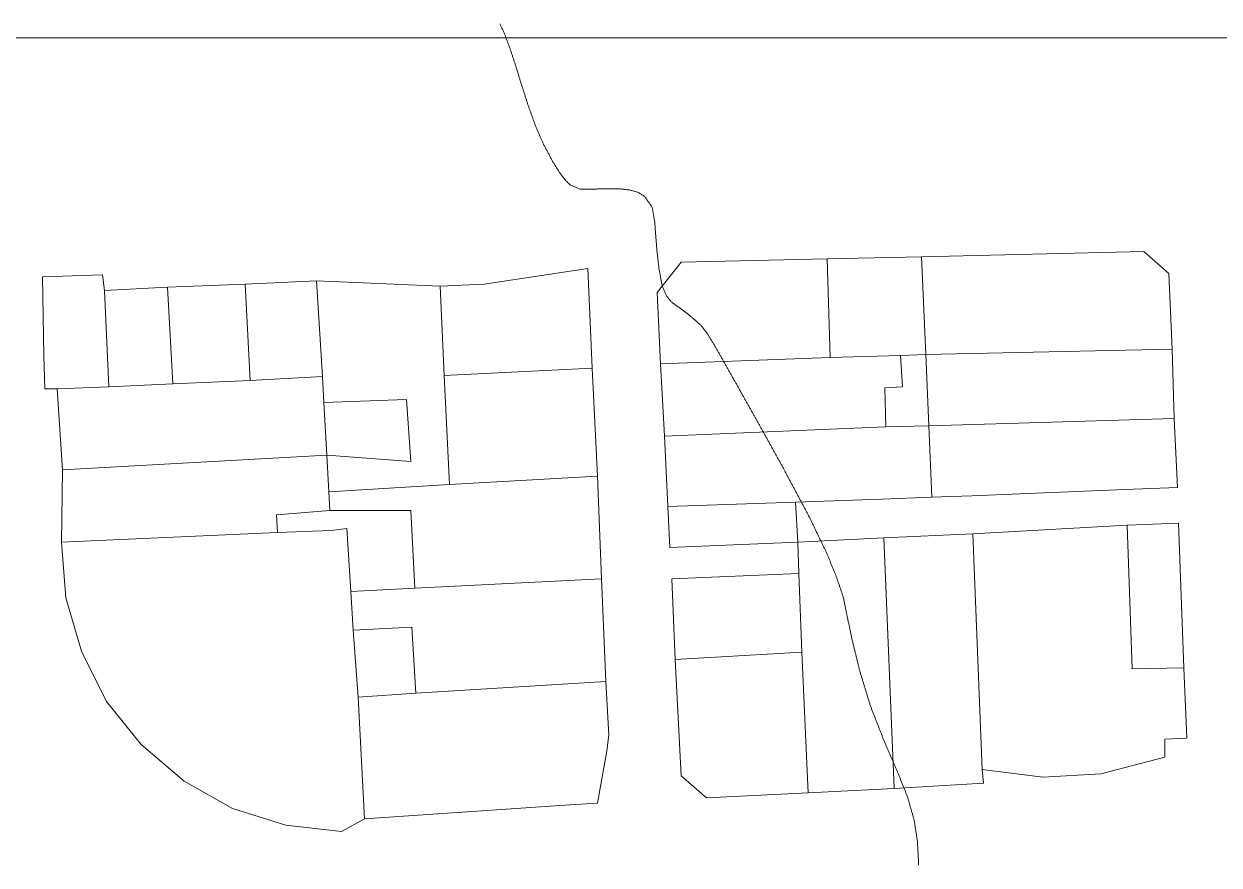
# Model space of a CAD drawing. Header units: kilometres. Extents: x 1172066 to 1174183, y 1051619 to 1053209.
# Drawn here: x 1172770.6 to 1172913.1, y 1052629.4 to 1052729.6 of the extents above; entities that cross this region are included whole.
import ezdxf

# ---------------------------------------------------------------- set-up
doc = ezdxf.new("R2010")
doc.units = ezdxf.units.KM
doc.header["$MEASUREMENT"] = 0
doc.layers.add('calles', color=7, linetype='Continuous', lineweight=5)
doc.layers.add('edificios', color=44, linetype='Continuous', lineweight=5)
doc.layers.add('terreno', color=7, linetype='Continuous')

msp = doc.modelspace()

# ---------------------------------------------------------------- linework, layer by layer
at = {"layer": 'calles', "elevation": 50}
msp.add_lwpolyline([(1173516, 1052038.02838), (1172689.77283, 1052038.02838), (1172689.77283, 1052727.99721), (1173516, 1052727.99721)], close=True, dxfattribs=at)
at = {"layer": 'edificios', "elevation": 50}
for points in [[(1172866.75, 1052689.875), (1172846.5, 1052689.125), (1172846.125, 1052697.625), (1172849, 1052701.25001), (1172866.375, 1052701.625), (1172866.75, 1052689.875)], [(1172866.375, 1052701.625), (1172877.625, 1052701.875), (1172878.125, 1052690.25001), (1172875.125, 1052690.125), (1172866.75, 1052689.875), (1172866.375, 1052701.625)], [(1172877.625, 1052701.875), (1172904.125, 1052702.50001), (1172907.125, 1052699.875), (1172907.5, 1052690.875), (1172878.125, 1052690.25001), (1172877.625, 1052701.875)], [(1172820.25, 1052698.375), (1172825.5, 1052698.625), (1172837.875, 1052700.50001), (1172838.375, 1052688.625), (1172820.75, 1052687.75001), (1172820.25, 1052698.375)], [(1172780.25, 1052697.875), (1172780.75, 1052686.375), (1172774.625, 1052686.125), (1172773.125, 1052686.125), (1172773, 1052690.125), (1172772.875, 1052699.50001), (1172780, 1052699.75001), (1172780.25, 1052697.875)], [(1172797, 1052698.625), (1172805.5, 1052699.00001), (1172806.25, 1052687.625), (1172797.625, 1052687.125), (1172797, 1052698.625)], [(1172805.5, 1052699.00001), (1172820.25, 1052698.375), (1172820.75, 1052687.75001), (1172821.375, 1052674.75001), (1172807, 1052673.875), (1172806.75, 1052678.25001), (1172816.75, 1052677.50001), (1172816.25, 1052684.875), (1172806.375, 1052684.50001), (1172806.25, 1052687.625), (1172805.5, 1052699.00001)], [(1172780.25, 1052697.875), (1172787.75, 1052698.25001), (1172788.375, 1052686.75001), (1172780.75, 1052686.375), (1172780.25, 1052697.875)], [(1172787.75, 1052698.25001), (1172797, 1052698.625), (1172797.625, 1052687.125), (1172788.375, 1052686.75001), (1172787.75, 1052698.25001)], [(1172875.125, 1052690.125), (1172875.375, 1052686.375), (1172873.25, 1052686.25001), (1172873.375, 1052681.625), (1172847, 1052680.50001), (1172846.5, 1052689.125), (1172866.75, 1052689.875), (1172875.125, 1052690.125)], [(1172878.125, 1052690.25001), (1172878.5, 1052681.75001), (1172873.375, 1052681.625), (1172873.25, 1052686.25001), (1172875.375, 1052686.375), (1172875.125, 1052690.125), (1172878.125, 1052690.25001)], [(1172907.5, 1052690.875), (1172907.75, 1052682.625), (1172878.5, 1052681.75001), (1172878.125, 1052690.25001), (1172907.5, 1052690.875)], [(1172806.25, 1052687.625), (1172806.375, 1052684.50001), (1172806.75, 1052678.25001), (1172775.25, 1052676.50001), (1172774.625, 1052686.125), (1172780.75, 1052686.375), (1172788.375, 1052686.75001), (1172797.625, 1052687.125), (1172806.25, 1052687.625)], [(1172838.375, 1052688.625), (1172839, 1052675.75001), (1172821.375, 1052674.75001), (1172820.75, 1052687.75001), (1172838.375, 1052688.625)], [(1172806.375, 1052684.50001), (1172816.25, 1052684.875), (1172816.75, 1052677.50001), (1172806.75, 1052678.25001), (1172806.375, 1052684.50001)], [(1172878.5, 1052681.75001), (1172878.875, 1052673.25001), (1172872.875, 1052673.00001), (1172862.625, 1052672.625), (1172847.375, 1052672.125), (1172847, 1052680.50001), (1172873.375, 1052681.625), (1172878.5, 1052681.75001)], [(1172907.75, 1052682.625), (1172908.125, 1052674.375), (1172901.875, 1052674.125), (1172883.625, 1052673.375), (1172878.875, 1052673.25001), (1172878.5, 1052681.75001), (1172907.75, 1052682.625)], [(1172806.75, 1052678.25001), (1172807, 1052673.875), (1172807.125, 1052671.625), (1172800.75, 1052671.125), (1172800.875, 1052669.00001), (1172775.125, 1052667.875), (1172775.25, 1052676.50001), (1172806.75, 1052678.25001)], [(1172839, 1052675.75001), (1172839.5, 1052663.50001), (1172817.25, 1052662.375), (1172816.75, 1052671.625), (1172807.125, 1052671.625), (1172807, 1052673.875), (1172821.375, 1052674.75001), (1172839, 1052675.75001)], [(1172807.125, 1052671.625), (1172816.75, 1052671.625), (1172817.25, 1052662.375), (1172809.625, 1052662.00001), (1172809.125, 1052669.50001), (1172807.25, 1052669.25001), (1172800.875, 1052669.00001), (1172800.75, 1052671.125), (1172807.125, 1052671.625)], [(1172862.625, 1052672.625), (1172862.875, 1052667.875), (1172847.625, 1052667.25001), (1172847.375, 1052672.125), (1172862.625, 1052672.625)], [(1172800.875, 1052669.00001), (1172807.25, 1052669.25001), (1172809.125, 1052669.50001), (1172809.625, 1052662.00001), (1172809.875, 1052657.375), (1172810.5, 1052649.375), (1172811.25, 1052634.875), (1172808.5, 1052633.375), (1172801.875, 1052634.125), (1172795.5, 1052636.125), (1172789.75, 1052639.375), (1172784.625, 1052643.75001), (1172780.5, 1052648.875), (1172777.5, 1052654.875), (1172775.625, 1052661.25001), (1172775.125, 1052667.875), (1172800.875, 1052669.00001)], [(1172873.125, 1052668.375), (1172883.75, 1052668.875), (1172884.875, 1052640.75001), (1172885, 1052639.125), (1172874.375, 1052638.50001), (1172873.125, 1052668.375)], [(1172883.75, 1052668.875), (1172902.125, 1052669.875), (1172902.75, 1052652.75001), (1172908.875, 1052652.875), (1172909.25, 1052644.50001), (1172906.625, 1052644.375), (1172906.625, 1052642.25001), (1172899, 1052640.25001), (1172892.125, 1052639.875), (1172884.875, 1052640.75001), (1172883.75, 1052668.875)], [(1172902.125, 1052669.875), (1172908.25, 1052670.125), (1172908.875, 1052652.875), (1172902.75, 1052652.75001), (1172902.125, 1052669.875)], [(1172862.875, 1052667.875), (1172873.125, 1052668.375), (1172874.375, 1052638.50001), (1172864.125, 1052638.00001), (1172863.375, 1052654.75001), (1172863, 1052664.125), (1172862.875, 1052667.875)], [(1172839.5, 1052663.50001), (1172840, 1052651.25001), (1172817.375, 1052649.875), (1172816.875, 1052657.75001), (1172809.875, 1052657.375), (1172809.625, 1052662.00001), (1172817.25, 1052662.375), (1172839.5, 1052663.50001)], [(1172863.375, 1052654.75001), (1172848.25, 1052653.875), (1172847.875, 1052663.50001), (1172863, 1052664.125), (1172863.375, 1052654.75001)], [(1172817.375, 1052649.875), (1172810.5, 1052649.375), (1172809.875, 1052657.375), (1172816.875, 1052657.75001), (1172817.375, 1052649.875)], [(1172863.375, 1052654.75001), (1172864.125, 1052638.00001), (1172852, 1052637.375), (1172849, 1052640.00001), (1172848.25, 1052653.875), (1172863.375, 1052654.75001)], [(1172840, 1052651.25001), (1172840.375, 1052644.875), (1172840.125, 1052643.00001), (1172839, 1052636.75001), (1172835.125, 1052636.50001), (1172811.25, 1052634.875), (1172810.5, 1052649.375), (1172817.375, 1052649.875), (1172840, 1052651.25001)]]:
    msp.add_lwpolyline(points, dxfattribs=at)
at = {"layer": 'terreno', "lineweight": 0, "ltscale": 2090, "elevation": 10}
msp.add_lwpolyline([(1172877.27101, 1052629.35326), (1172877.27033, 1052629.45327), (1172877.26965, 1052629.55327), (1172877.26896, 1052629.65328), (1172877.26828, 1052629.75328), (1172877.26759, 1052629.85328), (1172877.26578, 1052629.95327), (1172877.26001, 1052630.05312), (1172877.25423, 1052630.15295), (1172877.24845, 1052630.25279), (1172877.24269, 1052630.35262), (1172877.23691, 1052630.45246), (1172877.23113, 1052630.55231), (1172877.22536, 1052630.65214), (1172877.21958, 1052630.75198), (1172877.2138, 1052630.85181), (1172877.20804, 1052630.95166), (1172877.20226, 1052631.0515), (1172877.19648, 1052631.15133), (1172877.19071, 1052631.25117), (1172877.18493, 1052631.35102), (1172877.17915, 1052631.45085), (1172877.17338, 1052631.55069), (1172877.1676, 1052631.65052), (1172877.16182, 1052631.75037), (1172877.15606, 1052631.8502), (1172877.15028, 1052631.95004), (1172877.1445, 1052632.04987), (1172877.13873, 1052632.14972), (1172877.13231, 1052632.24951), (1172877.11711, 1052632.34836), (1172877.1019, 1052632.44721), (1172877.0867, 1052632.54604), (1172877.07149, 1052632.64489), (1172877.05629, 1052632.74373), (1172877.04108, 1052632.84256), (1172877.02588, 1052632.94141), (1172877.01066, 1052633.04026), (1172876.99545, 1052633.13911), (1172876.98025, 1052633.23794), (1172876.96504, 1052633.33678), (1172876.94984, 1052633.43563), (1172876.93463, 1052633.53446), (1172876.91942, 1052633.63331), (1172876.90421, 1052633.73216), (1172876.889, 1052633.83099), (1172876.87379, 1052633.92984), (1172876.85859, 1052634.02868), (1172876.84338, 1052634.12752), (1172876.82818, 1052634.22636), (1172876.81297, 1052634.32521), (1172876.79777, 1052634.42404), (1172876.78255, 1052634.52289), (1172876.76734, 1052634.62174), (1172876.75214, 1052634.72058), (1172876.72586, 1052634.81707), (1172876.69853, 1052634.91327), (1172876.67121, 1052635.00946), (1172876.64388, 1052635.10567), (1172876.61656, 1052635.20187), (1172876.58923, 1052635.29806), (1172876.56191, 1052635.39427), (1172876.5346, 1052635.49047), (1172876.50727, 1052635.58666), (1172876.47995, 1052635.68286), (1172876.45262, 1052635.77907), (1172876.42529, 1052635.87527), (1172876.39797, 1052635.97146), (1172876.37064, 1052636.06767), (1172876.34332, 1052636.16387), (1172876.31599, 1052636.26006), (1172876.28867, 1052636.35627), (1172876.26134, 1052636.45247), (1172876.23402, 1052636.54866), (1172876.20669, 1052636.64487), (1172876.17937, 1052636.74107), (1172876.15204, 1052636.83726), (1172876.12472, 1052636.93346), (1172876.09739, 1052637.02967), (1172876.07007, 1052637.12586), (1172876.04274, 1052637.22206), (1172876.01542, 1052637.31827), (1172875.98809, 1052637.41447), (1172875.96077, 1052637.51066), (1172875.92562, 1052637.60429), (1172875.88832, 1052637.69708), (1172875.85102, 1052637.78986), (1172875.81372, 1052637.88267), (1172875.77643, 1052637.97545), (1172875.73912, 1052638.06824), (1172875.70183, 1052638.16103), (1172875.66452, 1052638.25381), (1172875.62723, 1052638.3466), (1172875.58993, 1052638.43939), (1172875.55264, 1052638.53219), (1172875.51533, 1052638.62498), (1172875.47804, 1052638.71777), (1172875.44073, 1052638.81055), (1172875.40344, 1052638.90334), (1172875.36614, 1052638.99613), (1172875.32885, 1052639.08893), (1172875.29154, 1052639.18172), (1172875.25425, 1052639.27451), (1172875.21694, 1052639.36729), (1172875.17965, 1052639.46008), (1172875.14235, 1052639.55287), (1172875.10505, 1052639.64566), (1172875.06775, 1052639.73844), (1172875.03046, 1052639.83125), (1172874.99315, 1052639.92403), (1172874.95586, 1052640.01682), (1172874.91855, 1052640.10961), (1172874.88126, 1052640.20239), (1172874.84396, 1052640.29518), (1172874.80667, 1052640.38797), (1172874.76936, 1052640.48077), (1172874.73207, 1052640.57356), (1172874.69476, 1052640.66635), (1172874.65747, 1052640.75913), (1172874.61772, 1052640.85089), (1172874.57792, 1052640.94264), (1172874.5381, 1052641.03438), (1172874.4983, 1052641.12613), (1172874.4585, 1052641.21787), (1172874.41869, 1052641.30961), (1172874.37889, 1052641.40136), (1172874.33909, 1052641.4931), (1172874.29929, 1052641.58485), (1172874.25947, 1052641.67658), (1172874.21967, 1052641.76832), (1172874.17987, 1052641.86006), (1172874.14007, 1052641.95181), (1172874.10026, 1052642.04355), (1172874.06046, 1052642.1353), (1172874.02066, 1052642.22704), (1172873.98084, 1052642.31879), (1172873.94104, 1052642.41052), (1172873.90124, 1052642.50226), (1172873.86144, 1052642.594), (1172873.82163, 1052642.68575), (1172873.78183, 1052642.77749), (1172873.74203, 1052642.86924), (1172873.70221, 1052642.96098), (1172873.66241, 1052643.05273), (1172873.62261, 1052643.14447), (1172873.58281, 1052643.23621), (1172873.543, 1052643.32794), (1172873.5032, 1052643.41969), (1172873.4634, 1052643.51143), (1172873.42358, 1052643.60318), (1172873.38378, 1052643.69492), (1172873.34398, 1052643.78666), (1172873.30418, 1052643.87841), (1172873.26437, 1052643.97015), (1172873.22457, 1052644.0619), (1172873.18477, 1052644.15363), (1172873.14497, 1052644.24537), (1172873.10516, 1052644.33712), (1172873.06704, 1052644.42957), (1172873.03067, 1052644.52273), (1172872.99431, 1052644.61589), (1172872.95795, 1052644.70906), (1172872.92159, 1052644.80221), (1172872.88522, 1052644.89537), (1172872.84886, 1052644.98854), (1172872.81251, 1052645.08169), (1172872.77615, 1052645.17486), (1172872.73978, 1052645.26802), (1172872.70342, 1052645.36117), (1172872.66706, 1052645.45434), (1172872.6307, 1052645.5475), (1172872.59433, 1052645.64065), (1172872.55797, 1052645.73382), (1172872.52161, 1052645.82698), (1172872.48524, 1052645.92015), (1172872.44888, 1052646.0133), (1172872.41253, 1052646.10646), (1172872.37617, 1052646.19963), (1172872.33981, 1052646.29278), (1172872.30344, 1052646.38595), (1172872.26708, 1052646.47911), (1172872.23072, 1052646.57226), (1172872.19435, 1052646.66543), (1172872.15799, 1052646.75859), (1172872.12163, 1052646.85174), (1172872.08526, 1052646.94491), (1172872.0489, 1052647.03807), (1172872.01255, 1052647.13123), (1172871.97619, 1052647.22439), (1172871.93983, 1052647.31754), (1172871.90346, 1052647.41071), (1172871.8671, 1052647.50387), (1172871.83074, 1052647.59704), (1172871.79437, 1052647.69019), (1172871.75801, 1052647.78335), (1172871.72165, 1052647.87652), (1172871.68528, 1052647.96967), (1172871.64894, 1052648.06283), (1172871.61257, 1052648.156), (1172871.57621, 1052648.24915), (1172871.54056, 1052648.34259), (1172871.51137, 1052648.43825), (1172871.48219, 1052648.5339), (1172871.45302, 1052648.62955), (1172871.42384, 1052648.72521), (1172871.39466, 1052648.82086), (1172871.36549, 1052648.91652), (1172871.33631, 1052649.01217), (1172871.30713, 1052649.10782), (1172871.27796, 1052649.20348), (1172871.24878, 1052649.29913), (1172871.21959, 1052649.39479), (1172871.19043, 1052649.49044), (1172871.16124, 1052649.5861), (1172871.13206, 1052649.68175), (1172871.10289, 1052649.7774), (1172871.07371, 1052649.87306), (1172871.04454, 1052649.96872), (1172871.01536, 1052650.06436), (1172870.98618, 1052650.16002), (1172870.95701, 1052650.25568), (1172870.92783, 1052650.35132), (1172870.89864, 1052650.44698), (1172870.86948, 1052650.54264), (1172870.84029, 1052650.6383), (1172870.81111, 1052650.73394), (1172870.78194, 1052650.8296), (1172870.75276, 1052650.92526), (1172870.72358, 1052651.02092), (1172870.69441, 1052651.11656), (1172870.66523, 1052651.21222), (1172870.63605, 1052651.30788), (1172870.60688, 1052651.40352), (1172870.5777, 1052651.49918), (1172870.54851, 1052651.59484), (1172870.51934, 1052651.6905), (1172870.49016, 1052651.78614), (1172870.46098, 1052651.8818), (1172870.43181, 1052651.97746), (1172870.40263, 1052652.0731), (1172870.37345, 1052652.16876), (1172870.34428, 1052652.26442), (1172870.3151, 1052652.36008), (1172870.28599, 1052652.45575), (1172870.26216, 1052652.55287), (1172870.23833, 1052652.64999), (1172870.2145, 1052652.74711), (1172870.19066, 1052652.84425), (1172870.16683, 1052652.94137), (1172870.143, 1052653.03849), (1172870.11918, 1052653.13561), (1172870.09533, 1052653.23274), (1172870.07151, 1052653.32987), (1172870.04768, 1052653.42699), (1172870.02385, 1052653.52412), (1172870.00001, 1052653.62124), (1172869.97618, 1052653.71836), (1172869.95235, 1052653.81549), (1172869.92852, 1052653.91262), (1172869.9047, 1052654.00974), (1172869.88085, 1052654.10686), (1172869.85703, 1052654.20398), (1172869.8332, 1052654.30112), (1172869.80937, 1052654.39824), (1172869.78553, 1052654.49536), (1172869.7617, 1052654.59248), (1172869.73787, 1052654.6896), (1172869.71404, 1052654.78674), (1172869.69022, 1052654.88386), (1172869.66637, 1052654.98098), (1172869.64255, 1052655.0781), (1172869.61872, 1052655.17522), (1172869.59489, 1052655.27236), (1172869.57105, 1052655.36948), (1172869.54722, 1052655.4666), (1172869.52339, 1052655.56372), (1172869.49956, 1052655.66085), (1172869.47572, 1052655.75798), (1172869.45189, 1052655.8551), (1172869.42807, 1052655.95223), (1172869.40424, 1052656.04935), (1172869.38041, 1052656.14647), (1172869.35657, 1052656.2436), (1172869.33577, 1052656.34142), (1172869.31524, 1052656.43929), (1172869.29469, 1052656.53716), (1172869.27416, 1052656.63504), (1172869.25363, 1052656.73292), (1172869.23309, 1052656.83078), (1172869.21256, 1052656.92866), (1172869.19203, 1052657.02654), (1172869.17148, 1052657.12442), (1172869.15095, 1052657.22228), (1172869.13041, 1052657.32016), (1172869.10988, 1052657.41803), (1172869.08935, 1052657.51591), (1172869.0688, 1052657.61378), (1172869.04827, 1052657.71165), (1172869.02773, 1052657.80953), (1172869.0072, 1052657.90741), (1172868.98667, 1052658.00527), (1172868.96613, 1052658.10315), (1172868.94559, 1052658.20103), (1172868.92505, 1052658.29891), (1172868.90452, 1052658.39677), (1172868.88399, 1052658.49465), (1172868.86345, 1052658.59252), (1172868.84291, 1052658.6904), (1172868.82237, 1052658.78826), (1172868.80184, 1052658.88614), (1172868.78131, 1052658.98402), (1172868.76077, 1052659.0819), (1172868.74023, 1052659.17976), (1172868.71969, 1052659.27764), (1172868.69916, 1052659.37552), (1172868.67863, 1052659.47339), (1172868.65809, 1052659.57126), (1172868.63756, 1052659.66914), (1172868.61701, 1052659.76701), (1172868.59648, 1052659.86489), (1172868.57595, 1052659.96275), (1172868.55541, 1052660.06063), (1172868.53488, 1052660.15851), (1172868.51433, 1052660.25639), (1172868.4938, 1052660.35425), (1172868.47327, 1052660.45213), (1172868.45273, 1052660.55001), (1172868.4322, 1052660.64788), (1172868.41167, 1052660.74575), (1172868.39112, 1052660.84363), (1172868.37058, 1052660.9415), (1172868.35005, 1052661.03938), (1172868.32952, 1052661.13724), (1172868.30899, 1052661.23512), (1172868.28844, 1052661.333), (1172868.27884, 1052661.37875), (1172868.24752, 1052661.47373), (1172868.21621, 1052661.5687), (1172868.18489, 1052661.66368), (1172868.15358, 1052661.75866), (1172868.12226, 1052661.85364), (1172868.09096, 1052661.9486), (1172868.05965, 1052662.04358), (1172868.02833, 1052662.13856), (1172867.99702, 1052662.23353), (1172867.9657, 1052662.32851), (1172867.93439, 1052662.42349), (1172867.90307, 1052662.51847), (1172867.87002, 1052662.61285), (1172867.83693, 1052662.70722), (1172867.80386, 1052662.8016), (1172867.77078, 1052662.89597), (1172867.73769, 1052662.99035), (1172867.70462, 1052663.08473), (1172867.67153, 1052663.1791), (1172867.63845, 1052663.27348), (1172867.60538, 1052663.36785), (1172867.57229, 1052663.46223), (1172867.53921, 1052663.55661), (1172867.50612, 1052663.65098), (1172867.47305, 1052663.74536), (1172867.43997, 1052663.83974), (1172867.40688, 1052663.93411), (1172867.37381, 1052664.02849), (1172867.33948, 1052664.12241), (1172867.30093, 1052664.21468), (1172867.26236, 1052664.30695), (1172867.22381, 1052664.39923), (1172867.18525, 1052664.4915), (1172867.14669, 1052664.58377), (1172867.10813, 1052664.67606), (1172867.06958, 1052664.76833), (1172867.03101, 1052664.86059), (1172866.99246, 1052664.95288), (1172866.95391, 1052665.04515), (1172866.91534, 1052665.13743), (1172866.87679, 1052665.2297), (1172866.83823, 1052665.32197), (1172866.79967, 1052665.41424), (1172866.76111, 1052665.50652), (1172866.72255, 1052665.59879), (1172866.68399, 1052665.69106), (1172866.64544, 1052665.78334), (1172866.60687, 1052665.87561), (1172866.56832, 1052665.96788), (1172866.52977, 1052666.06016), (1172866.4912, 1052666.15243), (1172866.45265, 1052666.2447), (1172866.41409, 1052666.33698), (1172866.37553, 1052666.42925), (1172866.33697, 1052666.52152), (1172866.29842, 1052666.61379), (1172866.25985, 1052666.70607), (1172866.22126, 1052666.79831), (1172866.17764, 1052666.88832), (1172866.13404, 1052666.97832), (1172866.09045, 1052667.06832), (1172866.04683, 1052667.15832), (1172866.00323, 1052667.24831), (1172865.95962, 1052667.33831), (1172865.91602, 1052667.42831), (1172865.87241, 1052667.51831), (1172865.82881, 1052667.6083), (1172865.78521, 1052667.6983), (1172865.7416, 1052667.7883), (1172865.698, 1052667.8783), (1172865.65439, 1052667.96829), (1172865.61079, 1052668.05829), (1172865.56717, 1052668.14829), (1172865.52358, 1052668.23829), (1172865.47998, 1052668.32829), (1172865.43636, 1052668.41828), (1172865.39277, 1052668.50828), (1172865.34915, 1052668.59828), (1172865.30555, 1052668.68828), (1172865.26194, 1052668.77827), (1172865.21834, 1052668.86829), (1172865.17474, 1052668.95828), (1172865.13113, 1052669.04828), (1172865.08753, 1052669.13828), (1172865.04392, 1052669.22828), (1172865.00032, 1052669.31827), (1172864.95671, 1052669.40827), (1172864.91311, 1052669.49827), (1172864.86951, 1052669.58827), (1172864.82589, 1052669.67826), (1172864.7823, 1052669.76826), (1172864.73868, 1052669.85826), (1172864.69508, 1052669.94826), (1172864.65149, 1052670.03825), (1172864.60787, 1052670.12825), (1172864.56427, 1052670.21825), (1172864.52066, 1052670.30825), (1172864.47706, 1052670.39824), (1172864.43345, 1052670.48824), (1172864.38985, 1052670.57824), (1172864.34625, 1052670.66824), (1172864.30264, 1052670.75823), (1172864.25904, 1052670.84825), (1172864.21543, 1052670.93824), (1172864.16936, 1052671.027), (1172864.12234, 1052671.11526), (1172864.07532, 1052671.20353), (1172864.0283, 1052671.29178), (1172863.98128, 1052671.38005), (1172863.93426, 1052671.46832), (1172863.88725, 1052671.55657), (1172863.84023, 1052671.64484), (1172863.79321, 1052671.7331), (1172863.74619, 1052671.82136), (1172863.69917, 1052671.90962), (1172863.65215, 1052671.99789), (1172863.60513, 1052672.08615), (1172863.55812, 1052672.17441), (1172863.5111, 1052672.26268), (1172863.46408, 1052672.35095), (1172863.41706, 1052672.4392), (1172863.37004, 1052672.52747), (1172863.32302, 1052672.61573), (1172863.276, 1052672.70399), (1172863.22898, 1052672.79225), (1172863.18197, 1052672.88052), (1172863.13495, 1052672.96877), (1172863.08793, 1052673.05704), (1172863.04091, 1052673.14531), (1172862.99389, 1052673.23356), (1172862.94687, 1052673.32183), (1172862.89985, 1052673.4101), (1172862.85283, 1052673.49835), (1172862.80581, 1052673.58662), (1172862.75879, 1052673.67488), (1172862.71177, 1052673.76314), (1172862.66475, 1052673.8514), (1172862.61773, 1052673.93967), (1172862.57071, 1052674.02792), (1172862.52369, 1052674.11619), (1172862.47669, 1052674.20446), (1172862.42967, 1052674.29271), (1172862.38265, 1052674.38098), (1172862.33563, 1052674.46925), (1172862.28861, 1052674.5575), (1172862.24159, 1052674.64577), (1172862.19457, 1052674.73403), (1172862.14755, 1052674.82229), (1172862.10053, 1052674.91055), (1172862.05351, 1052674.99882), (1172862.00649, 1052675.08707), (1172861.95947, 1052675.17534), (1172861.91245, 1052675.26361), (1172861.86543, 1052675.35187), (1172861.81841, 1052675.44013), (1172861.77139, 1052675.5284), (1172861.72437, 1052675.61666), (1172861.67735, 1052675.70492), (1172861.63033, 1052675.79318), (1172861.58331, 1052675.88145), (1172861.53629, 1052675.9697), (1172861.48927, 1052676.05797), (1172861.44227, 1052676.14624), (1172861.39525, 1052676.23449), (1172861.34823, 1052676.32276), (1172861.30121, 1052676.41102), (1172861.25419, 1052676.49928), (1172861.20717, 1052676.58754), (1172861.15992, 1052676.67568), (1172861.11142, 1052676.76314), (1172861.06294, 1052676.85062), (1172861.01445, 1052676.93808), (1172860.96597, 1052677.02554), (1172860.91747, 1052677.113), (1172860.86899, 1052677.20048), (1172860.82051, 1052677.28794), (1172860.77202, 1052677.3754), (1172860.72352, 1052677.46286), (1172860.67504, 1052677.55032), (1172860.62656, 1052677.6378), (1172860.57807, 1052677.72526), (1172860.52958, 1052677.81272), (1172860.48109, 1052677.90018), (1172860.43261, 1052677.98766), (1172860.38413, 1052678.07512), (1172860.33563, 1052678.16258), (1172860.28714, 1052678.25004), (1172860.23866, 1052678.3375), (1172860.19016, 1052678.42498), (1172860.14168, 1052678.51244), (1172860.0932, 1052678.5999), (1172860.04471, 1052678.68736), (1172859.99621, 1052678.77484), (1172859.94773, 1052678.8623), (1172859.89925, 1052678.94976), (1172859.85076, 1052679.03722), (1172859.80227, 1052679.1247), (1172859.75378, 1052679.21216), (1172859.7053, 1052679.29962), (1172859.65682, 1052679.38708), (1172859.60832, 1052679.47455), (1172859.55983, 1052679.56202), (1172859.51135, 1052679.64948), (1172859.46287, 1052679.73694), (1172859.41437, 1052679.82441), (1172859.36589, 1052679.91188), (1172859.3174, 1052679.99934), (1172859.26892, 1052680.0868), (1172859.22042, 1052680.17427), (1172859.17194, 1052680.26173), (1172859.12345, 1052680.3492), (1172859.07497, 1052680.43666), (1172859.02647, 1052680.52412), (1172858.97799, 1052680.61159), (1172858.92951, 1052680.69906), (1172858.88101, 1052680.78652), (1172858.83252, 1052680.87398), (1172858.78404, 1052680.96145), (1172858.73556, 1052681.04891), (1172858.68706, 1052681.13638), (1172858.63858, 1052681.22384), (1172858.59009, 1052681.31131), (1172858.54161, 1052681.39877), (1172858.49311, 1052681.48624), (1172858.44463, 1052681.5737), (1172858.39614, 1052681.66117), (1172858.34766, 1052681.74863), (1172858.29916, 1052681.83609), (1172858.25068, 1052681.92356), (1172858.2022, 1052682.01103), (1172858.15371, 1052682.09849), (1172858.10522, 1052682.18595), (1172858.05673, 1052682.27342), (1172858.00825, 1052682.36089), (1172857.95976, 1052682.44835), (1172857.91127, 1052682.53581), (1172857.86278, 1052682.62327), (1172857.8143, 1052682.71075), (1172857.76577, 1052682.79819), (1172857.71674, 1052682.88535), (1172857.6677, 1052682.9725), (1172857.61867, 1052683.05967), (1172857.56964, 1052683.14682), (1172857.52062, 1052683.23399), (1172857.47158, 1052683.32114), (1172857.42255, 1052683.40831), (1172857.37351, 1052683.49547), (1172857.32448, 1052683.58263), (1172857.27545, 1052683.66979), (1172857.22641, 1052683.75694), (1172857.17738, 1052683.84411), (1172857.12834, 1052683.93126), (1172857.07931, 1052684.01843), (1172857.03029, 1052684.10559), (1172856.98126, 1052684.19275), (1172856.93222, 1052684.27991), (1172856.88319, 1052684.36706), (1172856.83415, 1052684.45423), (1172856.78512, 1052684.54138), (1172856.73609, 1052684.62855), (1172856.68705, 1052684.71571), (1172856.63802, 1052684.80287), (1172856.589, 1052684.89003), (1172856.53996, 1052684.97718), (1172856.49093, 1052685.06435), (1172856.44189, 1052685.1515), (1172856.39286, 1052685.23867), (1172856.34383, 1052685.32582), (1172856.29479, 1052685.41299), (1172856.24576, 1052685.50015), (1172856.19672, 1052685.58731), (1172856.1477, 1052685.67447), (1172856.09867, 1052685.76162), (1172856.04964, 1052685.84879), (1172856.0006, 1052685.93594), (1172855.95157, 1052686.02311), (1172855.90253, 1052686.11027), (1172855.8535, 1052686.19743), (1172855.80447, 1052686.28459), (1172855.75543, 1052686.37176), (1172855.70641, 1052686.45891), (1172855.65738, 1052686.54606), (1172855.60834, 1052686.63323), (1172855.55931, 1052686.72039), (1172855.51028, 1052686.80755), (1172855.46124, 1052686.89471), (1172855.41221, 1052686.98188), (1172855.36317, 1052687.06903), (1172855.31414, 1052687.15618), (1172855.2651, 1052687.24335), (1172855.21608, 1052687.33051), (1172855.16705, 1052687.41767), (1172855.11802, 1052687.50483), (1172855.06898, 1052687.592), (1172855.01995, 1052687.67915), (1172854.97091, 1052687.76632), (1172854.92188, 1052687.85347), (1172854.87285, 1052687.94062), (1172854.8237, 1052688.02772), (1172854.7745, 1052688.11479), (1172854.72529, 1052688.20185), (1172854.6761, 1052688.28892), (1172854.62689, 1052688.37598), (1172854.57768, 1052688.46305), (1172854.52849, 1052688.55011), (1172854.47928, 1052688.63718), (1172854.43009, 1052688.72425), (1172854.38088, 1052688.81131), (1172854.33169, 1052688.89836), (1172854.28248, 1052688.98543), (1172854.23327, 1052689.07249), (1172854.18408, 1052689.15956), (1172854.13487, 1052689.24663), (1172854.08568, 1052689.33369), (1172854.03647, 1052689.42076), (1172853.98726, 1052689.50782), (1172853.93807, 1052689.59489), (1172853.88886, 1052689.68195), (1172853.83967, 1052689.76902), (1172853.79046, 1052689.85609), (1172853.74126, 1052689.94314), (1172853.69206, 1052690.0302), (1172853.64285, 1052690.11727), (1172853.59365, 1052690.20433), (1172853.54445, 1052690.2914), (1172853.49525, 1052690.37847), (1172853.44604, 1052690.46553), (1172853.39684, 1052690.5526), (1172853.34764, 1052690.63966), (1172853.29843, 1052690.72673), (1172853.24924, 1052690.81379), (1172853.20003, 1052690.90086), (1172853.15084, 1052690.98793), (1172853.10163, 1052691.07498), (1172853.05241, 1052691.16203), (1172853.00056, 1052691.24756), (1172852.94872, 1052691.33307), (1172852.89687, 1052691.4186), (1172852.84504, 1052691.50411), (1172852.7932, 1052691.58962), (1172852.74135, 1052691.67515), (1172852.68951, 1052691.76067), (1172852.63768, 1052691.84619), (1172852.58583, 1052691.93171), (1172852.53399, 1052692.01722), (1172852.48215, 1052692.10275), (1172852.43031, 1052692.18826), (1172852.37846, 1052692.27379), (1172852.32662, 1052692.3593), (1172852.27479, 1052692.44482), (1172852.22294, 1052692.53034), (1172852.1711, 1052692.61586), (1172852.11925, 1052692.70139), (1172852.06742, 1052692.7869), (1172852.00677, 1052692.86641), (1172851.94409, 1052692.94434), (1172851.8814, 1052693.02226), (1172851.81872, 1052693.10018), (1172851.75603, 1052693.1781), (1172851.69335, 1052693.25603), (1172851.63066, 1052693.33395), (1172851.56798, 1052693.41187), (1172851.5053, 1052693.48979), (1172851.44261, 1052693.5677), (1172851.37993, 1052693.64562), (1172851.31262, 1052693.7196), (1172851.23922, 1052693.78752), (1172851.16581, 1052693.85544), (1172851.09241, 1052693.92335), (1172851.01901, 1052693.99127), (1172850.9456, 1052694.05919), (1172850.8722, 1052694.12711), (1172850.79879, 1052694.19503), (1172850.72539, 1052694.26295), (1172850.65198, 1052694.33087), (1172850.57858, 1052694.39877), (1172850.50517, 1052694.46669), (1172850.42778, 1052694.53003), (1172850.3496, 1052694.59239), (1172850.2714, 1052694.65474), (1172850.19322, 1052694.71709), (1172850.11502, 1052694.77943), (1172850.03684, 1052694.84178), (1172849.95865, 1052694.90414), (1172849.88046, 1052694.96649), (1172849.80227, 1052695.02884), (1172849.72409, 1052695.09119), (1172849.64589, 1052695.15353), (1172849.56771, 1052695.21588), (1172849.48818, 1052695.27652), (1172849.40772, 1052695.33591), (1172849.32725, 1052695.3953), (1172849.24679, 1052695.45467), (1172849.16631, 1052695.51406), (1172849.08585, 1052695.57345), (1172849.00539, 1052695.63282), (1172848.92492, 1052695.69221), (1172848.84446, 1052695.75159), (1172848.76399, 1052695.81097), (1172848.68352, 1052695.87035), (1172848.60305, 1052695.92974), (1172848.52259, 1052695.98911), (1172848.44212, 1052696.0485), (1172848.36166, 1052696.10787), (1172848.28118, 1052696.16726), (1172848.20072, 1052696.22665), (1172848.12026, 1052696.28602), (1172848.03979, 1052696.34541), (1172847.95933, 1052696.4048), (1172847.87886, 1052696.46417), (1172847.80353, 1052696.52996), (1172847.73933, 1052696.60664), (1172847.67515, 1052696.68332), (1172847.61095, 1052696.76), (1172847.54675, 1052696.83668), (1172847.48255, 1052696.91336), (1172847.41836, 1052696.99004), (1172847.35416, 1052697.06672), (1172847.28997, 1052697.1434), (1172847.22578, 1052697.22008), (1172847.17761, 1052697.30773), (1172847.14071, 1052697.40068), (1172847.1038, 1052697.49362), (1172847.0669, 1052697.58657), (1172847.03, 1052697.67951), (1172846.9931, 1052697.77246), (1172846.95618, 1052697.86541), (1172846.91928, 1052697.95836), (1172846.88238, 1052698.05131), (1172846.84547, 1052698.14426), (1172846.80857, 1052698.23719), (1172846.77167, 1052698.33014), (1172846.73476, 1052698.42309), (1172846.7055, 1052698.51872), (1172846.68664, 1052698.61693), (1172846.66777, 1052698.71515), (1172846.64891, 1052698.81335), (1172846.63005, 1052698.91156), (1172846.61118, 1052699.00978), (1172846.59232, 1052699.10798), (1172846.57345, 1052699.20619), (1172846.55459, 1052699.30441), (1172846.53573, 1052699.40261), (1172846.51686, 1052699.50083), (1172846.498, 1052699.59904), (1172846.47914, 1052699.69724), (1172846.46027, 1052699.79546), (1172846.44142, 1052699.89367), (1172846.42256, 1052699.99187), (1172846.40369, 1052700.09009), (1172846.38483, 1052700.1883), (1172846.36597, 1052700.2865), (1172846.34898, 1052700.38506), (1172846.33747, 1052700.48439), (1172846.32597, 1052700.58374), (1172846.31447, 1052700.68308), (1172846.30298, 1052700.78242), (1172846.29148, 1052700.88177), (1172846.27997, 1052700.98111), (1172846.26847, 1052701.08045), (1172846.25698, 1052701.1798), (1172846.24548, 1052701.27914), (1172846.23398, 1052701.37848), (1172846.22248, 1052701.47781), (1172846.21099, 1052701.57716), (1172846.19949, 1052701.6765), (1172846.18798, 1052701.77584), (1172846.17648, 1052701.87519), (1172846.16499, 1052701.97453), (1172846.15349, 1052702.07387), (1172846.14199, 1052702.17322), (1172846.13048, 1052702.27256), (1172846.119, 1052702.3719), (1172846.10749, 1052702.47123), (1172846.0968, 1052702.57067), (1172846.08869, 1052702.67035), (1172846.08055, 1052702.77003), (1172846.07243, 1052702.8697), (1172846.0643, 1052702.96937), (1172846.05618, 1052703.06905), (1172846.04806, 1052703.16873), (1172846.03993, 1052703.26839), (1172846.03181, 1052703.36807), (1172846.02369, 1052703.46775), (1172846.01556, 1052703.56743), (1172846.00744, 1052703.66709), (1172845.99932, 1052703.76677), (1172845.99119, 1052703.86645), (1172845.98307, 1052703.96613), (1172845.97494, 1052704.06579), (1172845.96682, 1052704.16547), (1172845.9587, 1052704.26515), (1172845.95057, 1052704.36481), (1172845.94245, 1052704.46449), (1172845.9345, 1052704.56419), (1172845.92771, 1052704.66396), (1172845.92091, 1052704.76373), (1172845.91411, 1052704.8635), (1172845.90731, 1052704.96327), (1172845.90052, 1052705.06305), (1172845.89372, 1052705.16283), (1172845.88691, 1052705.26261), (1172845.88011, 1052705.36238), (1172845.87331, 1052705.46215), (1172845.86652, 1052705.56192), (1172845.85972, 1052705.66169), (1172845.85292, 1052705.76147), (1172845.84613, 1052705.86125), (1172845.83933, 1052705.96102), (1172845.82616, 1052706.06016), (1172845.80917, 1052706.1587), (1172845.79219, 1052706.25725), (1172845.7752, 1052706.35582), (1172845.75821, 1052706.45436), (1172845.74122, 1052706.55291), (1172845.72422, 1052706.65146), (1172845.70725, 1052706.75002), (1172845.69026, 1052706.84857), (1172845.67327, 1052706.94712), (1172845.65627, 1052707.04568), (1172845.6393, 1052707.14423), (1172845.62231, 1052707.24278), (1172845.60532, 1052707.34132), (1172845.58832, 1052707.43989), (1172845.57133, 1052707.53843), (1172845.55436, 1052707.63698), (1172845.53737, 1052707.73553), (1172845.49078, 1052707.82403), (1172845.43405, 1052707.90638), (1172845.37733, 1052707.98875), (1172845.32059, 1052708.0711), (1172845.26386, 1052708.15346), (1172845.20713, 1052708.23581), (1172845.15039, 1052708.31818), (1172845.09366, 1052708.40053), (1172845.03694, 1052708.48288), (1172844.98019, 1052708.56523), (1172844.92347, 1052708.6476), (1172844.86674, 1052708.72995), (1172844.81, 1052708.8123), (1172844.75327, 1052708.89466), (1172844.69654, 1052708.97702), (1172844.6398, 1052709.05938), (1172844.56723, 1052709.12819), (1172844.4816, 1052709.17985), (1172844.39597, 1052709.2315), (1172844.31035, 1052709.28316), (1172844.22472, 1052709.33482), (1172844.13909, 1052709.38649), (1172844.05347, 1052709.43815), (1172843.96784, 1052709.4898), (1172843.88221, 1052709.54146), (1172843.79296, 1052709.5866), (1172843.69641, 1052709.61262), (1172843.59984, 1052709.63865), (1172843.50329, 1052709.66467), (1172843.40672, 1052709.6907), (1172843.31016, 1052709.71672), (1172843.21361, 1052709.74275), (1172843.11704, 1052709.76878), (1172843.02049, 1052709.7948), (1172842.92392, 1052709.82083), (1172842.82737, 1052709.84685), (1172842.72851, 1052709.86197), (1172842.62902, 1052709.8722), (1172842.52955, 1052709.88245), (1172842.43006, 1052709.89268), (1172842.33059, 1052709.90292), (1172842.23112, 1052709.91316), (1172842.13163, 1052709.9234), (1172842.03216, 1052709.93363), (1172841.93267, 1052709.94386), (1172841.8332, 1052709.95411), (1172841.73371, 1052709.96434), (1172841.63399, 1052709.97181), (1172841.53398, 1052709.97251), (1172841.43398, 1052709.97321), (1172841.33397, 1052709.97391), (1172841.23397, 1052709.97461), (1172841.13396, 1052709.97531), (1172841.03397, 1052709.97601), (1172840.93396, 1052709.97671), (1172840.83396, 1052709.97741), (1172840.73395, 1052709.97811), (1172840.63396, 1052709.97881), (1172840.53395, 1052709.97951), (1172840.43395, 1052709.9802), (1172840.33394, 1052709.9809), (1172840.23394, 1052709.9816), (1172840.13393, 1052709.9823), (1172840.03394, 1052709.983), (1172839.93393, 1052709.9837), (1172839.83393, 1052709.9844), (1172839.73392, 1052709.9851), (1172839.63393, 1052709.9858), (1172839.53394, 1052709.98366), (1172839.43401, 1052709.97999), (1172839.33407, 1052709.97632), (1172839.23413, 1052709.97264), (1172839.13419, 1052709.96895), (1172839.03426, 1052709.96528), (1172838.93432, 1052709.96161), (1172838.83438, 1052709.95793), (1172838.73445, 1052709.95426), (1172838.6345, 1052709.95058), (1172838.53457, 1052709.94691), (1172838.43462, 1052709.94324), (1172838.33469, 1052709.93956), (1172838.23476, 1052709.93589), (1172838.13481, 1052709.93221), (1172838.03483, 1052709.93068), (1172837.93483, 1052709.93245), (1172837.83484, 1052709.93423), (1172837.73485, 1052709.936), (1172837.63487, 1052709.93777), (1172837.53488, 1052709.93955), (1172837.43488, 1052709.94132), (1172837.33489, 1052709.94311), (1172837.23491, 1052709.94489), (1172837.13492, 1052709.94666), (1172837.03492, 1052709.94844), (1172836.93493, 1052709.95021), (1172836.83609, 1052709.9654), (1172836.74457, 1052710.0057), (1172836.65305, 1052710.04602), (1172836.56152, 1052710.08632), (1172836.47, 1052710.12662), (1172836.37848, 1052710.16694), (1172836.28696, 1052710.20724), (1172836.19544, 1052710.24756), (1172836.10392, 1052710.28786), (1172836.01239, 1052710.32818), (1172835.92087, 1052710.36848), (1172835.82935, 1052710.4088), (1172835.74461, 1052710.46191), (1172835.6734, 1052710.53212), (1172835.60218, 1052710.60233), (1172835.53097, 1052710.67252), (1172835.45974, 1052710.74274), (1172835.38852, 1052710.81295), (1172835.31731, 1052710.88316), (1172835.24609, 1052710.95335), (1172835.17488, 1052711.02357), (1172835.11431, 1052711.10315), (1172835.05446, 1052711.18327), (1172834.99459, 1052711.26337), (1172834.93472, 1052711.34348), (1172834.87486, 1052711.42358), (1172834.815, 1052711.5037), (1172834.75513, 1052711.5838), (1172834.69526, 1052711.66391), (1172834.6354, 1052711.74401), (1172834.57553, 1052711.82413), (1172834.51566, 1052711.90423), (1172834.45579, 1052711.98433), (1172834.40289, 1052712.0692), (1172834.35017, 1052712.15418), (1172834.29746, 1052712.23917), (1172834.24475, 1052712.32414), (1172834.19202, 1052712.40913), (1172834.1393, 1052712.49412), (1172834.08659, 1052712.57909), (1172834.03386, 1052712.66407), (1172833.98114, 1052712.74906), (1172833.92843, 1052712.83403), (1172833.87571, 1052712.91902), (1172833.82299, 1052713.004), (1172833.77027, 1052713.08898), (1172833.71756, 1052713.17396), (1172833.66484, 1052713.25895), (1172833.61211, 1052713.34392), (1172833.56241, 1052713.43069), (1172833.51577, 1052713.51916), (1172833.46913, 1052713.60762), (1172833.42248, 1052713.69608), (1172833.37584, 1052713.78455), (1172833.3292, 1052713.87301), (1172833.28256, 1052713.96147), (1172833.23591, 1052714.04994), (1172833.18928, 1052714.1384), (1172833.14264, 1052714.22686), (1172833.096, 1052714.31533), (1172833.04936, 1052714.40379), (1172833.00271, 1052714.49224), (1172832.95607, 1052714.58072), (1172832.90943, 1052714.66918), (1172832.86278, 1052714.75763), (1172832.81616, 1052714.84611), (1172832.76951, 1052714.93456), (1172832.72287, 1052715.02304), (1172832.67623, 1052715.11149), (1172832.62958, 1052715.19995), (1172832.58858, 1052715.29117), (1172832.54833, 1052715.38272), (1172832.50807, 1052715.47426), (1172832.46782, 1052715.5658), (1172832.42755, 1052715.65735), (1172832.38729, 1052715.74889), (1172832.34704, 1052715.84043), (1172832.30678, 1052715.93198), (1172832.26653, 1052716.02352), (1172832.22626, 1052716.11507), (1172832.186, 1052716.20661), (1172832.14575, 1052716.29815), (1172832.10548, 1052716.3897), (1172832.06524, 1052716.48124), (1172832.02497, 1052716.57278), (1172831.98471, 1052716.66433), (1172831.94446, 1052716.75587), (1172831.90419, 1052716.84743), (1172831.86394, 1052716.93896), (1172831.82368, 1052717.0305), (1172831.78342, 1052717.12206), (1172831.74317, 1052717.2136), (1172831.7029, 1052717.30513), (1172831.66265, 1052717.39669), (1172831.62709, 1052717.49017), (1172831.59306, 1052717.58419), (1172831.55902, 1052717.67823), (1172831.52497, 1052717.77226), (1172831.49093, 1052717.86629), (1172831.45689, 1052717.96032), (1172831.42285, 1052718.05436), (1172831.3888, 1052718.1484), (1172831.35478, 1052718.24242), (1172831.32073, 1052718.33646), (1172831.28669, 1052718.4305), (1172831.25265, 1052718.52453), (1172831.21861, 1052718.61856), (1172831.18456, 1052718.71259), (1172831.15052, 1052718.80663), (1172831.11648, 1052718.90066), (1172831.08245, 1052718.99469), (1172831.04841, 1052719.08873), (1172831.01437, 1052719.18277), (1172830.98032, 1052719.27679), (1172830.94628, 1052719.37083), (1172830.91224, 1052719.46487), (1172830.8782, 1052719.5589), (1172830.84416, 1052719.65293), (1172830.81013, 1052719.74696), (1172830.77608, 1052719.841), (1172830.74217, 1052719.93508), (1172830.71166, 1052720.03031), (1172830.68114, 1052720.12554), (1172830.65062, 1052720.22079), (1172830.6201, 1052720.31602), (1172830.58959, 1052720.41125), (1172830.55907, 1052720.50648), (1172830.52855, 1052720.60173), (1172830.49803, 1052720.69696), (1172830.46752, 1052720.79219), (1172830.437, 1052720.88743), (1172830.40648, 1052720.98266), (1172830.37597, 1052721.07789), (1172830.34545, 1052721.17314), (1172830.31493, 1052721.26837), (1172830.28441, 1052721.3636), (1172830.2539, 1052721.45885), (1172830.22338, 1052721.55408), (1172830.19286, 1052721.64931), (1172830.16234, 1052721.74455), (1172830.13183, 1052721.83978), (1172830.10131, 1052721.93501), (1172830.07079, 1052722.03026), (1172830.04027, 1052722.12549), (1172830.00976, 1052722.22072), (1172829.97924, 1052722.31597), (1172829.94872, 1052722.4112), (1172829.91823, 1052722.50644), (1172829.88865, 1052722.60197), (1172829.85906, 1052722.69749), (1172829.82947, 1052722.79302), (1172829.79988, 1052722.88854), (1172829.77029, 1052722.98408), (1172829.7407, 1052723.07961), (1172829.71111, 1052723.17514), (1172829.68152, 1052723.27066), (1172829.65194, 1052723.36619), (1172829.62233, 1052723.46171), (1172829.59274, 1052723.55724), (1172829.56315, 1052723.65278), (1172829.53357, 1052723.7483), (1172829.50398, 1052723.84383), (1172829.47439, 1052723.93936), (1172829.4448, 1052724.03488), (1172829.41521, 1052724.13041), (1172829.38562, 1052724.22593), (1172829.35603, 1052724.32146), (1172829.32644, 1052724.417), (1172829.29686, 1052724.51252), (1172829.26727, 1052724.60805), (1172829.23768, 1052724.70357), (1172829.20809, 1052724.7991), (1172829.17773, 1052724.89439), (1172829.1465, 1052724.9894), (1172829.11528, 1052725.08439), (1172829.08405, 1052725.1794), (1172829.05282, 1052725.27441), (1172829.02159, 1052725.36941), (1172828.99036, 1052725.46442), (1172828.95913, 1052725.55943), (1172828.92791, 1052725.65442), (1172828.89668, 1052725.74943), (1172828.86545, 1052725.84444), (1172828.83422, 1052725.93944), (1172828.80299, 1052726.03444), (1172828.77176, 1052726.12945), (1172828.74054, 1052726.22445), (1172828.70931, 1052726.31946), (1172828.67808, 1052726.41447), (1172828.64685, 1052726.50946), (1172828.61562, 1052726.60447), (1172828.5844, 1052726.69948), (1172828.55175, 1052726.79401), (1172828.51664, 1052726.88765), (1172828.48153, 1052726.98129), (1172828.44643, 1052727.07493), (1172828.41133, 1052727.16857), (1172828.37621, 1052727.26221), (1172828.34111, 1052727.35585), (1172828.30601, 1052727.44949), (1172828.27089, 1052727.54313), (1172828.23579, 1052727.63677), (1172828.20069, 1052727.73041), (1172828.16557, 1052727.82405), (1172828.13047, 1052727.91769), (1172828.09536, 1052728.01133), (1172828.06026, 1052728.10497), (1172828.02515, 1052728.19861), (1172827.99004, 1052728.29225), (1172827.95095, 1052728.3843), (1172827.91032, 1052728.47568), (1172827.8697, 1052728.56707), (1172827.82907, 1052728.65845), (1172827.78846, 1052728.74984), (1172827.74783, 1052728.84122), (1172827.7072, 1052728.93259), (1172827.66658, 1052729.02399), (1172827.62595, 1052729.11536), (1172827.58534, 1052729.20674), (1172827.54471, 1052729.29813), (1172827.50409, 1052729.38951), (1172827.46346, 1052729.4809), (1172827.42285, 1052729.57228), (1172827.38222, 1052729.66365)], dxfattribs=at)

doc.saveas('drawing.dxf')
